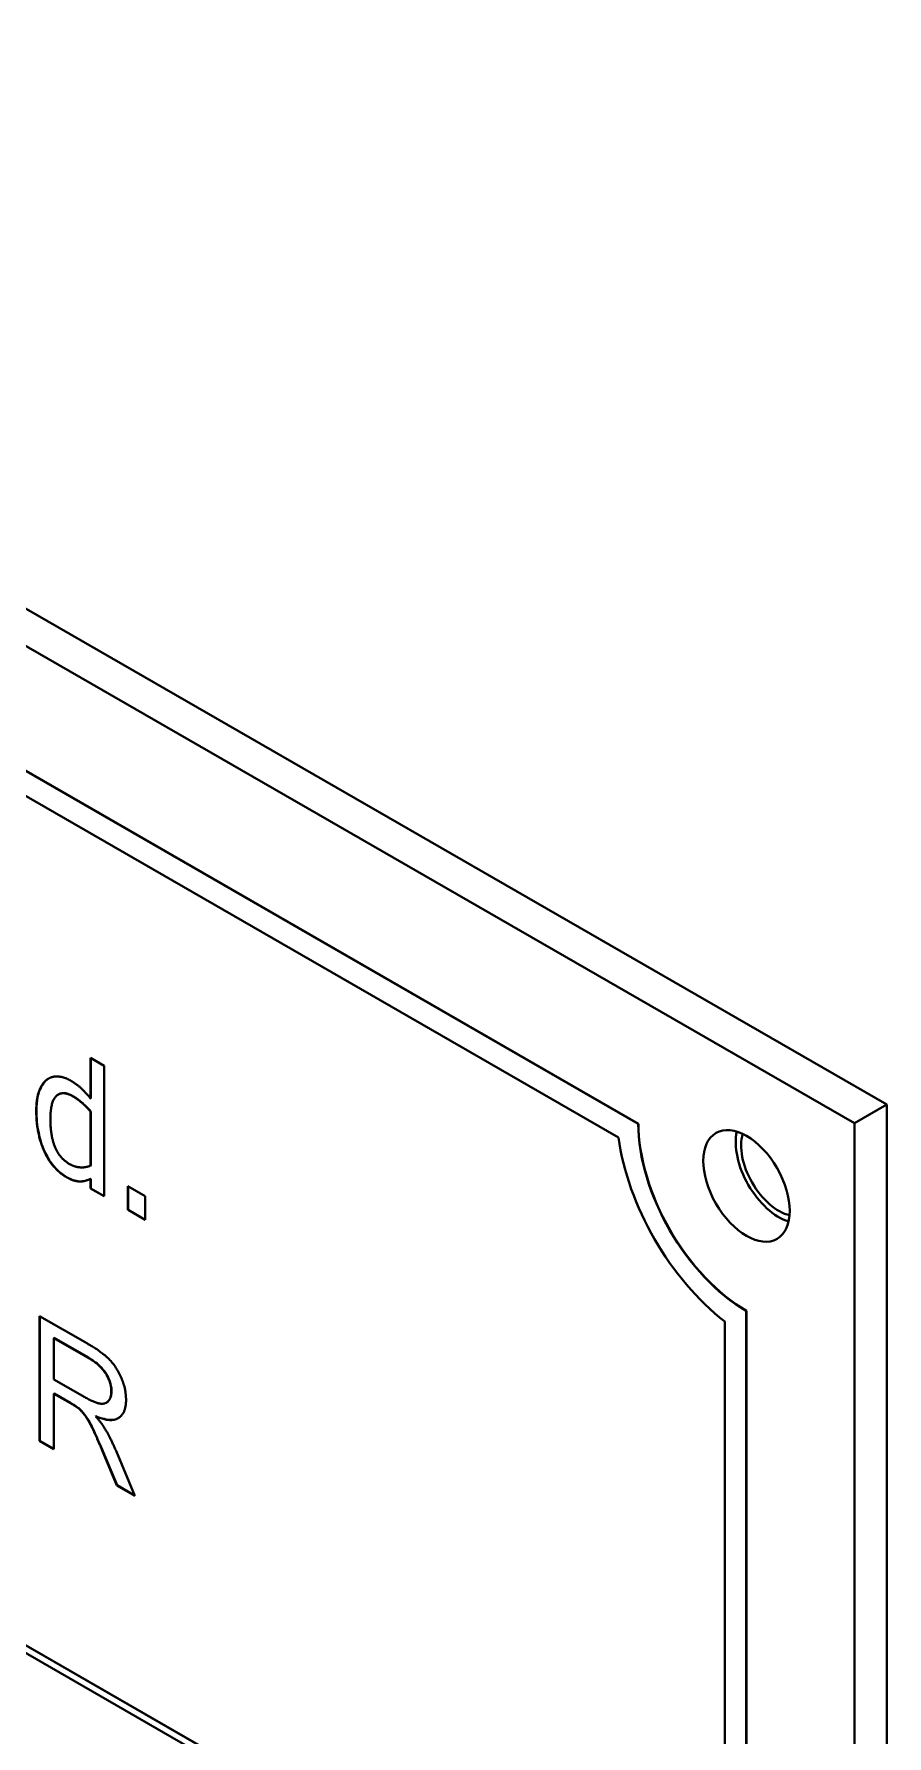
# Model space of a CAD drawing. Header units: millimetres. Extents: x 0 to 4205, y 0 to 2970.
# Drawn here: x 3821.75 to 3835.71, y 2350.35 to 2378.19 of the extents above; entities that cross this region are included whole.
import ezdxf

# ---------------------------------------------------------------- set-up
doc = ezdxf.new("R2010")
doc.units = ezdxf.units.MM
doc.header["$LTSCALE"] = 5
doc.layers.add('가시적인 것(ISO)', color=3, linetype='Continuous', lineweight=40)
doc.layers.add('가시적인 좁은 것(ISO)', color=3, linetype='Continuous', lineweight=35)

msp = doc.modelspace()

# ---------------------------------------------------------------- linework, layer by layer
at = {"layer": '가시적인 것(ISO)'}
for p, q in [((3779.1405, 2393.2519), (3835.7091, 2360.6762)), ((3778.6102, 2392.9465), (3835.1788, 2360.3708)), ((3831.6397, 2360.3609), (3782.1422, 2388.8646)), ((3782.1457, 2388.8666), (3831.6432, 2360.3629)), ((3782.4661, 2388.2693), (3831.3158, 2360.1386)), ((3799.1128, 2364.7848), (3831.6397, 2346.0538)), ((3799.1163, 2364.7868), (3831.6432, 2346.0558)), ((3799.2188, 2364.6011), (3831.5336, 2345.9922)), ((3822.6783, 2360.7752), (3822.6783, 2361.4377)), ((3822.6783, 2361.4377), (3822.9018, 2361.309)), ((3822.6819, 2360.7772), (3822.6819, 2361.4357)), ((3822.9018, 2361.309), (3822.9018, 2359.1741)), ((3822.1542, 2360.8427), (3822.1506, 2360.8406)), ((3822.6819, 2360.7772), (3822.6783, 2360.7752)), ((3822.6819, 2360.5636), (3822.6783, 2360.5615)), ((3822.6783, 2359.6754), (3822.6783, 2360.5615)), ((3822.6819, 2359.6775), (3822.6819, 2360.5636)), ((3835.1788, 2360.3708), (3835.7091, 2360.6762)), ((3835.7091, 2360.6762), (3835.7091, 2311.6234)), ((3831.6432, 2360.3629), (3831.6397, 2360.3609)), ((3835.1788, 2360.3708), (3835.1788, 2311.318)), ((3822.6819, 2359.6775), (3822.6783, 2359.6754)), ((3822.6819, 2359.4605), (3822.6783, 2359.4584)), ((3822.6783, 2359.3028), (3822.6783, 2359.4584)), ((3822.6819, 2359.3048), (3822.6819, 2359.4605)), ((3822.6819, 2359.3048), (3822.6783, 2359.3028)), ((3822.9018, 2359.1741), (3822.6783, 2359.3028)), ((3822.9018, 2359.1781), (3822.6819, 2359.3048)), ((3823.2886, 2358.9513), (3823.2886, 2359.3422)), ((3823.2886, 2359.3422), (3823.5722, 2359.1789)), ((3823.2921, 2358.9534), (3823.2921, 2359.3402)), ((3823.5722, 2359.1789), (3823.5722, 2358.788)), ((3823.2921, 2358.9534), (3823.2886, 2358.9513)), ((3823.5722, 2358.788), (3823.2886, 2358.9513)), ((3823.5722, 2358.7921), (3823.2921, 2358.9534)), ((3821.8457, 2355.1716), (3821.8457, 2357.2155)), ((3821.8457, 2357.2155), (3822.6299, 2356.7639)), ((3821.8493, 2355.1737), (3821.8493, 2357.2135)), ((3833.411, 2357.3011), (3833.4075, 2357.299)), ((3833.4075, 2316.4217), (3833.4075, 2357.299)), ((3833.411, 2357.3011), (3833.411, 2316.4237)), ((3822.0837, 2356.8566), (3822.0802, 2356.8546)), ((3822.6429, 2356.5346), (3822.0837, 2356.8566)), ((3833.0539, 2357.1281), (3833.0539, 2316.9997)), ((3822.0802, 2356.8546), (3822.0802, 2356.1785)), ((3822.6393, 2356.5326), (3822.0802, 2356.8546)), ((3822.0802, 2356.1785), (3822.5827, 2355.8891)), ((3822.0837, 2355.9469), (3822.0802, 2355.9448)), ((3822.351, 2355.7889), (3822.0802, 2355.9448)), ((3822.0802, 2355.9448), (3822.0802, 2355.0366)), ((3822.3545, 2355.7909), (3822.0837, 2355.9469)), ((3822.9401, 2355.7995), (3822.9365, 2355.7974)), ((3822.4852, 2355.7063), (3822.4817, 2355.7043)), ((3822.7655, 2355.5761), (3822.7619, 2355.574)), ((3821.8493, 2355.1737), (3821.8457, 2355.1716)), ((3822.0802, 2355.0366), (3821.8457, 2355.1716)), ((3822.0802, 2355.0407), (3821.8493, 2355.1737)), ((3823.1096, 2354.4438), (3822.8751, 2355.0041)), ((3823.1131, 2354.4459), (3822.8787, 2355.0062)), ((3823.0961, 2355.0077), (3823.402, 2354.2755)), ((3823.1131, 2354.4459), (3823.1096, 2354.4438)), ((3823.402, 2354.2755), (3823.1096, 2354.4438)), ((3823.3997, 2354.2808), (3823.1131, 2354.4459))]:
    msp.add_line(p, q, dxfattribs=at)
for centre, major_axis, start_param, end_param in [((3833.4075, 2359.3429), (-1.2476, 2.1665), 0.7873319, 2.3581282), ((3833.411, 2359.3449), (1.2476, -2.1665), 3.9289245, 5.4997209), ((3833.9413, 2359.6503), (0.499, -0.8666), 3.6993769, 5.7254011), ((3833.4075, 2359.3429), (1.4971, -2.5998), 4.0963726, 5.3322728), ((3833.9413, 2359.6503), (-0.4367, 0.7583), 0.4988431, 2.6427496)]:
    msp.add_ellipse(centre, major_axis=major_axis, ratio=0.5780931, start_param=start_param, end_param=end_param, dxfattribs=at)
msp.add_ellipse((3833.411, 2359.3449), major_axis=(-0.499, 0.8666), ratio=0.5780931, dxfattribs=at)
for points, degree in [([(3821.7901, 2360.5695), (3821.7901, 2360.7716), (3821.8804, 2361.0144), (3821.9592, 2361.08)], 2), ([(3821.9592, 2361.08), (3822.0322, 2361.1373), (3822.2371, 2361.1336), (3822.3503, 2361.0685)], 2), ([(3821.9627, 2361.082), (3821.9719, 2361.0892), (3821.9815, 2361.0958), (3821.9914, 2361.1016)], 3), ([(3822.3503, 2361.0685), (3822.4491, 2361.0115), (3822.5967, 2360.8752), (3822.6783, 2360.7752)], 2), ([(3822.3875, 2360.8102), (3822.2156, 2360.9092), (3822.0208, 2360.7232), (3822.0208, 2360.4416)], 2), ([(3822.6783, 2360.5615), (3822.5952, 2360.6558), (3822.4634, 2360.7664), (3822.3875, 2360.8102)], 2), ([(3821.9262, 2359.8982), (3821.8618, 2360.0363), (3821.7901, 2360.3757), (3821.7901, 2360.5695)], 2), ([(3822.0208, 2360.4416), (3822.0208, 2360.17), (3822.1698, 2359.7977), (3822.3345, 2359.7028)], 2), ([(3822.2829, 2359.4874), (3822.1741, 2359.5501), (3821.9907, 2359.76), (3821.9262, 2359.8982)], 2), ([(3822.3345, 2359.7028), (3822.4219, 2359.6525), (3822.5995, 2359.6429), (3822.6783, 2359.6754)], 2), ([(3822.4993, 2359.4175), (3822.452, 2359.4182), (3822.3503, 2359.4486), (3822.2829, 2359.4874)], 2), ([(3822.6783, 2359.4584), (3822.6267, 2359.4385), (3822.5508, 2359.4159), (3822.4993, 2359.4175)], 2), ([(3822.6299, 2356.7639), (3822.8657, 2356.6281), (3823.1123, 2356.3755), (3823.2591, 2356.0121), (3823.2591, 2355.8439)], 2), ([(3823.0179, 2355.9828), (3823.0179, 2356.1276), (3822.836, 2356.4193), (3822.6393, 2356.5326)], 2), ([(3822.4817, 2355.7043), (3822.4413, 2355.7369), (3822.351, 2355.7889)], 2), ([(3822.5827, 2355.8891), (3822.7431, 2355.7968), (3822.9236, 2355.7691), (3823.0179, 2355.8846), (3823.0179, 2355.9828)], 2), ([(3823.2591, 2355.8439), (3823.2591, 2355.6258), (3823.0153, 2355.4687), (3822.7619, 2355.574)], 2), ([(3822.8751, 2355.0041), (3822.7727, 2355.2469), (3822.6407, 2355.5177), (3822.5356, 2355.6577), (3822.4817, 2355.7043)], 2), ([(3822.7619, 2355.574), (3822.8536, 2355.4699), (3822.9021, 2355.3921)], 2), ([(3822.9021, 2355.3921), (3823.0045, 2355.2241), (3823.0961, 2355.0077)], 2)]:
    msp.add_open_spline(points, degree=degree, dxfattribs=at)
for points, knots in [([(3821.7937, 2360.5715), (3821.7937, 2360.761), (3821.8234, 2360.8536), (3821.8676, 2360.9725), (3821.908, 2361.0365), (3821.9627, 2361.082)], [-0.11233697, -0.11233697, -0.11233697, -0.11233697, -0.07321087, -0.07321087, 0, 0, 0, 0]), ([(3822.391, 2360.8122), (3822.3636, 2360.828), (3822.3361, 2360.841), (3822.2842, 2360.8582), (3822.26, 2360.8628), (3822.2058, 2360.8638), (3822.1784, 2360.8566), (3822.1542, 2360.8427)], [-0.162097783, -0.162097783, -0.162097783, -0.162097783, -0.146405367, -0.146405367, -0.131765813, -0.131765813, -0.11205544, -0.11205544, -0.11205544, -0.11205544]), ([(3822.6819, 2360.5636), (3822.6354, 2360.6163), (3822.5833, 2360.6708), (3822.5061, 2360.7356), (3822.4592, 2360.7729), (3822.391, 2360.8122)], [-0.16701126, -0.16701126, -0.16701126, -0.16701126, -0.05785174, -0.05785174, 0, 0, 0, 0]), ([(3821.9298, 2359.9002), (3821.8746, 2360.0184), (3821.8456, 2360.1319), (3821.803, 2360.3335), (3821.7937, 2360.4573), (3821.7937, 2360.5715)], [-0.13473837, -0.13473837, -0.13473837, -0.13473837, -0.08385429, -0.08385429, 0, 0, 0, 0]), ([(3822.2865, 2359.4894), (3822.2454, 2359.5131), (3822.2048, 2359.542), (3822.1266, 2359.6111), (3822.0897, 2359.6503), (3822.0059, 2359.7567), (3821.9643, 2359.8262), (3821.9298, 2359.9002)], [-0.11764779, -0.11764779, -0.11764779, -0.11764779, -0.08296211, -0.08296211, -0.04934341, -0.04934341, 0, 0, 0, 0]), ([(3822.5028, 2359.4195), (3822.4581, 2359.4202), (3822.4218, 2359.4303), (3822.3666, 2359.4468), (3822.3255, 2359.4669), (3822.2865, 2359.4894)], [-0.048107514, -0.048107514, -0.048107514, -0.048107514, -0.033132302, -0.033132302, 0, 0, 0, 0]), ([(3822.6819, 2359.4605), (3822.6525, 2359.4491), (3822.6228, 2359.4383), (3822.5648, 2359.4211), (3822.534, 2359.4186), (3822.5028, 2359.4195)], [-0.061682896, -0.061682896, -0.061682896, -0.061682896, -0.029269341, -0.029269341, 0, 0, 0, 0]), ([(3823.0215, 2355.9848), (3823.0215, 2356.0147), (3823.0186, 2356.0461), (3823.0056, 2356.1101), (3822.9961, 2356.1415), (3822.9631, 2356.2229), (3822.9398, 2356.261), (3822.8996, 2356.3243), (3822.8656, 2356.3636), (3822.771, 2356.4539), (3822.7046, 2356.4991), (3822.6429, 2356.5346)], [-0.11448376, -0.11448376, -0.11448376, -0.11448376, -0.10569607, -0.10569607, -0.09733662, -0.09733662, -0.08423212, -0.08423212, -0.0523625, -0.0523625, 0, 0, 0, 0]), ([(3822.4852, 2355.7063), (3822.4689, 2355.7195), (3822.4488, 2355.7331), (3822.4072, 2355.76), (3822.3796, 2355.7765), (3822.3545, 2355.7909)], [-0.035257923, -0.035257923, -0.035257923, -0.035257923, -0.021282147, -0.021282147, 0, 0, 0, 0]), ([(3822.9401, 2355.7995), (3822.9712, 2355.8174), (3822.9891, 2355.8469), (3823.0143, 2355.9019), (3823.0215, 2355.9404), (3823.0215, 2355.9848)], [-0.05527544, -0.05527544, -0.05527544, -0.05527544, -0.032549892, -0.032549892, 0, 0, 0, 0]), ([(3822.8787, 2355.0062), (3822.7678, 2355.269), (3822.713, 2355.3805), (3822.658, 2355.487), (3822.6276, 2355.5404), (3822.5821, 2355.603), (3822.5411, 2355.658), (3822.4852, 2355.7063)], [-0.24855738, -0.24855738, -0.24855738, -0.24855738, -0.1485097, -0.1485097, -0.04884177, -0.04884177, 0, 0, 0, 0]), ([(3823.1309, 2355.5435), (3823.0997, 2355.5261), (3823.0647, 2355.5174), (3822.9458, 2355.513), (3822.8542, 2355.5392), (3822.7655, 2355.5761)], [-0.11398299, -0.11398299, -0.11398299, -0.11398299, -0.07600096, -0.07600096, 0, 0, 0, 0])]:
    msp.add_open_spline(points, degree=3, knots=knots, dxfattribs=at)
at = {"layer": '가시적인 좁은 것(ISO)'}
for p, q in [((3821.9627, 2361.082), (3821.9592, 2361.08)), ((3822.391, 2360.8122), (3822.3875, 2360.8102)), ((3821.7937, 2360.5715), (3821.7901, 2360.5695)), ((3821.9298, 2359.9002), (3821.9262, 2359.8982)), ((3822.2865, 2359.4894), (3822.2829, 2359.4874)), ((3822.5028, 2359.4195), (3822.4993, 2359.4175)), ((3822.6429, 2356.5346), (3822.6393, 2356.5326)), ((3822.3545, 2355.7909), (3822.351, 2355.7889)), ((3823.0215, 2355.9848), (3823.0179, 2355.9828)), ((3822.8787, 2355.0062), (3822.8751, 2355.0041))]:
    msp.add_line(p, q, dxfattribs=at)

doc.saveas('drawing.dxf')
